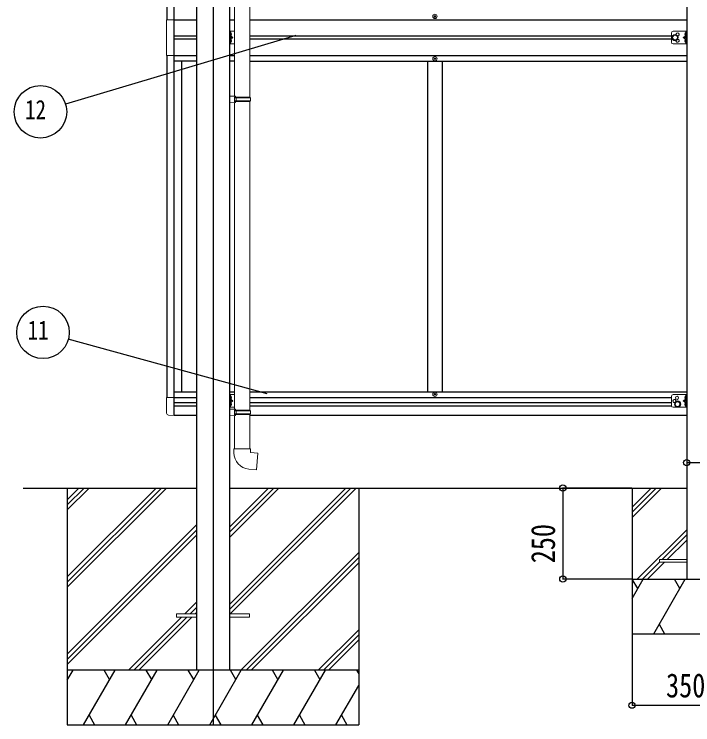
# Model space of a CAD drawing. Units: millimetres, scale not verified. Extents: x -10512 to 10512, y -7425 to 7425.
# Drawn here: x -2519 to -656, y -4512 to -2562 of the extents above; entities that cross this region are included whole.
import ezdxf
from ezdxf.enums import TextEntityAlignment as Align

# ---------------------------------------------------------------- set-up
doc = ezdxf.new("R2010")
doc.units = ezdxf.units.MM
doc.header["$LTSCALE"] = 30
for name, color, linetype in [('0-3_YKK_12', 2, 'Continuous'), ('0-5_YKK_A1', 4, 'Continuous'), ('0-6_YKK_D', 6, 'Continuous')]:
    doc.layers.add(name, color=color, linetype=linetype)
doc.layers.add('0-4_YKK_13', color=4, linetype='Continuous', lineweight=18)
doc.styles.add('ＭＳ ゴシック', font='')
doc.styles.get('ＭＳ ゴシック').set_extended_font_data('MS Gothic')

msp = doc.modelspace()

# ---------------------------------------------------------------- linework, layer by layer
at = {"layer": '0-3_YKK_12'}
msp.add_line((-1972.87, -1338.1), (-1972.87, -4512.5), dxfattribs=at)
at = {"layer": '0-4_YKK_13'}
for p, q in [((-1913.67, -2787.12), (-1913.67, -1944.99)), ((-1871.67, -2789.68), (-1871.67, -1942.43)), ((-1365.37, -2568.48), (-1366.37, -2568.48)), ((-1362.37, -2567.48), (-1361.37, -2567.48)), ((-1927.67, -2643.48), (-1927.67, -2608.48)), ((-1913.67, -2608.48), (-1927.67, -2608.48)), ((-1925.17, -2643.48), (-1925.17, -2608.48)), ((-1924.67, -2612.98), (-1923.87, -2613.12)), ((-714.87, -2638.48), (-714.87, -2613.48)), ((-709.87, -2608.48), (-672.87, -2608.48)), ((-675.87, -2612.98), (-676.68, -2613.12)), ((-675.37, -2643.48), (-675.37, -2608.48)), ((-672.87, -2643.48), (-672.87, -2608.48)), ((-1924.67, -2620.98), (-1925.17, -2620.89)), ((-1925.17, -2625.98), (-1918.17, -2625.98)), ((-1924.67, -2620.98), (-1923.87, -2620.84)), ((-1924.67, -2630.98), (-1923.87, -2631.12)), ((-675.37, -2625.98), (-682.37, -2625.98)), ((-675.87, -2620.98), (-676.68, -2620.84)), ((-675.87, -2630.98), (-676.68, -2631.12)), ((-675.87, -2620.98), (-675.37, -2620.89)), ((-1913.67, -2643.48), (-1927.67, -2643.48)), ((-1924.67, -2638.98), (-1925.17, -2638.89)), ((-1924.67, -2638.98), (-1923.87, -2638.84)), ((-709.87, -2643.48), (-672.87, -2643.48)), ((-675.87, -2638.98), (-676.68, -2638.84)), ((-675.87, -2638.98), (-675.37, -2638.89)), ((-1365.37, -2683.48), (-1366.37, -2683.48)), ((-1362.37, -2684.48), (-1361.37, -2684.48)), ((-1911.67, -2787.18), (-1927.67, -2786.71)), ((-1927.67, -2786.71), (-1927.67, -2804.65)), ((-1911.67, -2789.18), (-1913.67, -2789.18)), ((-1911.67, -2789.18), (-1911.67, -2787.18)), ((-1911.67, -2804.18), (-1927.67, -2804.65)), ((-1870.67, -2789.68), (-1913.67, -2789.68)), ((-1869.67, -2791.68), (-1913.67, -2791.68)), ((-1869.67, -2799.68), (-1913.67, -2799.68)), ((-1870.67, -2801.68), (-1913.67, -2801.68)), ((-1913.67, -2804.24), (-1913.67, -3646.37)), ((-1911.67, -2804.18), (-1911.67, -2802.18)), ((-1909.2, -2791.68), (-1908.77, -2789.68)), ((-1871.67, -2801.68), (-1871.67, -3648.93)), ((-1869.67, -2791.68), (-1870.67, -2789.68)), ((-1869.67, -2799.68), (-1870.67, -2801.68)), ((-1869.67, -2791.68), (-1869.67, -2799.68)), ((-1927.67, -3640.98), (-1927.67, -3605.98)), ((-1913.67, -3605.98), (-1927.67, -3605.98)), ((-1925.17, -3640.98), (-1925.17, -3605.98)), ((-1365.37, -3605.48), (-1366.37, -3605.48)), ((-1362.37, -3604.48), (-1361.37, -3604.48)), ((-709.87, -3605.98), (-672.87, -3605.98)), ((-675.37, -3640.98), (-675.37, -3605.98)), ((-672.87, -3640.98), (-672.87, -3605.98)), ((-2100.37, -3656.69), (-2100.37, -3613.79)), ((-2100.37, -3613.79), (-2079.87, -3613.79)), ((-2079.87, -3662.98), (-2079.87, -3613.79)), ((-1924.67, -3618.48), (-1925.17, -3618.39)), ((-1925.17, -3623.48), (-1918.17, -3623.48)), ((-1924.67, -3610.48), (-1923.87, -3610.62)), ((-1924.67, -3618.48), (-1923.87, -3618.34)), ((-714.87, -3635.98), (-714.87, -3610.98)), ((-675.37, -3623.48), (-682.37, -3623.48)), ((-675.87, -3610.48), (-676.68, -3610.62)), ((-675.87, -3618.48), (-676.68, -3618.34)), ((-675.87, -3618.48), (-675.37, -3618.39)), ((-1913.67, -3640.98), (-1927.67, -3640.98)), ((-1911.67, -3646.43), (-1927.67, -3645.96)), ((-1927.67, -3663.9), (-1927.67, -3645.96)), ((-1924.67, -3636.48), (-1925.17, -3636.39)), ((-1924.67, -3628.48), (-1923.87, -3628.62)), ((-1924.67, -3636.48), (-1923.87, -3636.34)), ((-1911.67, -3646.43), (-1911.67, -3648.43)), ((-709.87, -3640.98), (-672.87, -3640.98)), ((-675.87, -3628.48), (-676.68, -3628.62)), ((-675.87, -3636.48), (-676.68, -3636.34)), ((-675.87, -3636.48), (-675.37, -3636.39)), ((-2079.87, -3662.98), (-2095.16, -3662.18)), ((-1911.67, -3663.43), (-1927.67, -3663.9)), ((-1870.67, -3648.93), (-1913.67, -3648.93)), ((-1869.67, -3650.93), (-1913.67, -3650.93)), ((-1869.67, -3658.93), (-1913.67, -3658.93)), ((-1870.67, -3660.93), (-1913.67, -3660.93)), ((-1911.67, -3661.43), (-1913.67, -3661.43)), ((-1913.67, -3663.49), (-1913.67, -3754.93)), ((-1911.67, -3661.43), (-1911.67, -3663.43)), ((-1909.2, -3658.93), (-1908.77, -3660.93)), ((-1871.67, -3660.93), (-1871.67, -3754.93)), ((-1869.67, -3650.93), (-1870.67, -3648.93)), ((-1869.67, -3658.93), (-1870.67, -3660.93)), ((-1869.67, -3658.93), (-1869.67, -3650.93)), ((-1869.67, -3754.93), (-1915.67, -3754.93)), ((-1915.67, -3754.93), (-1915.67, -3765.85)), ((-1869.67, -3764.93), (-1869.67, -3754.93)), ((-672.87, -4058.5), (-747.87, -4058.5)), ((-2072.87, -4208), (-2072.87, -4217)), ((-2072.87, -4208), (-2018.07, -4208)), ((-1927.67, -4208), (-1872.87, -4208)), ((-1872.87, -4208), (-1872.87, -4217)), ((-2072.87, -4217), (-2018.07, -4217)), ((-1927.67, -4217), (-1872.87, -4217))]:
    msp.add_line(p, q, dxfattribs=at)
for points in [[(-1366.37, -2568.48), (-1366.37, -2567.48), (-1365.37, -2567.48)], [(-1364.37, -2566.48), (-1364.37, -2565.48), (-1363.37, -2565.48), (-1363.37, -2566.48)], [(-1363.37, -2569.48), (-1363.37, -2570.48), (-1364.37, -2570.48), (-1364.37, -2569.48)], [(-1361.37, -2567.48), (-1361.37, -2568.48), (-1362.37, -2568.48)], [(-2079.87, -2576.98), (-2100.57, -2576.98), (-2100.57, -2674.98), (-2079.87, -2674.98)], [(-1924.67, -2620.98), (-1924.67, -2612.98), (-1925.17, -2613.07), (-1925.17, -2620.89)], [(-675.87, -2620.98), (-675.87, -2612.98), (-675.37, -2613.07), (-675.37, -2620.89)], [(-1925.56, -2616.98), (-1924.93, -2615.8), (-1922.69, -2614.68)], [(-1925.56, -2616.98), (-1924.93, -2618.17), (-1922.69, -2619.28)], [(-1925.56, -2634.98), (-1924.93, -2633.8), (-1922.69, -2632.68)], [(-1925.17, -2630.98), (-1918.17, -2625.98), (-1925.17, -2620.98)], [(-1924.67, -2638.98), (-1924.67, -2630.98), (-1925.17, -2631.07), (-1925.17, -2638.89)], [(-675.37, -2630.98), (-682.37, -2625.98), (-675.37, -2620.98)], [(-674.99, -2616.98), (-675.62, -2615.8), (-677.85, -2614.68)], [(-674.99, -2616.98), (-675.62, -2618.17), (-677.85, -2619.28)], [(-674.99, -2634.98), (-675.62, -2633.8), (-677.85, -2632.68)], [(-675.87, -2638.98), (-675.87, -2630.98), (-675.37, -2631.07), (-675.37, -2638.89)], [(-1925.56, -2634.98), (-1924.93, -2636.17), (-1922.69, -2637.28)], [(-674.99, -2634.98), (-675.62, -2636.17), (-677.85, -2637.28)], [(-1366.37, -2683.48), (-1366.37, -2684.48), (-1365.37, -2684.48)], [(-1363.37, -2682.48), (-1363.37, -2681.48), (-1364.37, -2681.48), (-1364.37, -2682.48)], [(-1364.37, -2685.48), (-1364.37, -2686.48), (-1363.37, -2686.48), (-1363.37, -2685.48)], [(-1361.37, -2684.48), (-1361.37, -2683.48), (-1362.37, -2683.48)], [(-1911.67, -2802.18), (-1913.67, -2802.18), (-1913.67, -2789.18)], [(-1909.2, -2791.68), (-1909.2, -2799.68), (-1908.77, -2801.68)], [(-1366.37, -3605.48), (-1366.37, -3604.48), (-1365.37, -3604.48)], [(-1364.37, -3603.48), (-1364.37, -3602.48), (-1363.37, -3602.48), (-1363.37, -3603.48)], [(-1363.37, -3606.48), (-1363.37, -3607.48), (-1364.37, -3607.48), (-1364.37, -3606.48)], [(-1361.37, -3604.48), (-1361.37, -3605.48), (-1362.37, -3605.48)], [(-1925.56, -3614.48), (-1924.93, -3613.3), (-1922.69, -3612.18)], [(-1925.56, -3614.48), (-1924.93, -3615.67), (-1922.69, -3616.78)], [(-1924.67, -3618.48), (-1924.67, -3610.48), (-1925.17, -3610.57), (-1925.17, -3618.39)], [(-1925.17, -3628.48), (-1918.17, -3623.48), (-1925.17, -3618.48)], [(-675.37, -3628.48), (-682.37, -3623.48), (-675.37, -3618.48)], [(-674.99, -3614.48), (-675.62, -3613.3), (-677.85, -3612.18)], [(-674.99, -3614.48), (-675.62, -3615.67), (-677.85, -3616.78)], [(-675.87, -3618.48), (-675.87, -3610.48), (-675.37, -3610.57), (-675.37, -3618.39)], [(-1925.56, -3632.48), (-1924.93, -3631.3), (-1922.69, -3630.18)], [(-1925.56, -3632.48), (-1924.93, -3633.67), (-1922.69, -3634.78)], [(-1924.67, -3636.48), (-1924.67, -3628.48), (-1925.17, -3628.57), (-1925.17, -3636.39)], [(-674.99, -3632.48), (-675.62, -3631.3), (-677.85, -3630.18)], [(-674.99, -3632.48), (-675.62, -3633.67), (-677.85, -3634.78)], [(-675.87, -3636.48), (-675.87, -3628.48), (-675.37, -3628.57), (-675.37, -3636.39)], [(-1911.67, -3648.43), (-1913.67, -3648.43), (-1913.67, -3661.43)], [(-1909.2, -3658.93), (-1909.2, -3650.93), (-1908.77, -3648.93)], [(-1874.6, -3810.68), (-1853.76, -3812.5), (-1849.75, -3766.68), (-1869.67, -3764.93)], [(-747.87, -4058.5), (-747.87, -4066.5), (-672.87, -4066.5)]]:
    msp.add_lwpolyline(points, dxfattribs=at)
for points in [[(-704.87, -2618.48), (-698.37, -2622.23), (-698.37, -2629.73), (-704.87, -2633.49), (-711.37, -2629.73), (-711.37, -2622.23)], [(-697.87, -3624.48), (-691.37, -3628.23), (-691.37, -3635.73), (-697.87, -3639.49), (-704.37, -3635.73), (-704.37, -3628.23)]]:
    msp.add_lwpolyline(points, close=True, dxfattribs=at)
for centre, radius in [((-1363.87, -2567.98), 5.9), ((-704.87, -2625.98), 8.5), ((-704.87, -2625.98), 7.5), ((-704.87, -2625.98), 6.5), ((-1363.87, -2683.98), 5.9), ((-1363.87, -3604.98), 5.9), ((-697.87, -3631.98), 8.5), ((-697.87, -3631.98), 7.5), ((-697.87, -3631.98), 6.5), ((-699.37, -3614.98), 4.25)]:
    msp.add_circle(centre, radius, dxfattribs=at)
for centre, radius, start, end in [((-1365.37, -2566.48), 1, 270, 0), ((-1365.37, -2569.48), 1, 0, 90), ((-1362.37, -2566.48), 1, 180, 270), ((-1362.37, -2569.48), 1, 90, 180), ((-1924.03, -2614.01), 0.9, 32.05588, 80), ((-1928.77, -2616.98), 6.5, 327.94412, 32.05588), ((-709.87, -2613.48), 5, 90, 180), ((-697.87, -2617.48), 4.25, 274.76077, 186.29431), ((-671.77, -2616.98), 6.5, 147.94412, 212.05588), ((-676.52, -2614.01), 0.9, 100, 147.94412), ((-1924.03, -2619.95), 0.9, 280, 327.94412), ((-1924.03, -2632.01), 0.9, 32.05588, 80), ((-1928.77, -2634.98), 6.5, 327.94412, 32.05588), ((-697.87, -2634.48), 4.25, 173.70569, 85.23923), ((-671.77, -2634.98), 6.5, 147.94412, 212.05588), ((-676.52, -2619.95), 0.9, 212.05588, 260), ((-676.52, -2632.01), 0.9, 100, 147.94412), ((-1924.03, -2637.95), 0.9, 280, 327.94412), ((-709.87, -2638.48), 5, 180, 270), ((-676.52, -2637.95), 0.9, 212.05588, 260), ((-1365.37, -2682.48), 1, 270, 0), ((-1365.37, -2685.48), 1, 0, 90), ((-1362.37, -2682.48), 1, 180, 270), ((-1362.37, -2685.48), 1, 90, 180), ((-1365.37, -3603.48), 1, 270, 0), ((-1365.37, -3606.48), 1, 0, 90), ((-1362.37, -3603.48), 1, 180, 270), ((-1362.37, -3606.48), 1, 90, 180), ((-709.87, -3610.98), 5, 90, 180), ((-1924.03, -3611.51), 0.9, 32.05588, 80), ((-1924.03, -3617.45), 0.9, 280, 327.94412), ((-1928.77, -3614.48), 6.5, 327.94412, 32.05588), ((-706.37, -3623.48), 4.25, 342.88004, 287.12346), ((-671.77, -3614.48), 6.5, 147.94412, 212.05588), ((-676.52, -3611.51), 0.9, 100, 147.94412), ((-676.52, -3617.45), 0.9, 212.05588, 260), ((-1924.03, -3629.51), 0.9, 32.05588, 80), ((-1924.03, -3635.45), 0.9, 280, 327.94412), ((-1928.77, -3632.48), 6.5, 327.94412, 32.05588), ((-709.87, -3635.98), 5, 180, 270), ((-671.77, -3632.48), 6.5, 147.94412, 212.05588), ((-676.52, -3629.51), 0.9, 100, 147.94412), ((-676.52, -3635.45), 0.9, 212.05588, 260), ((-2094.87, -3656.69), 5.5, 180, 267), ((-1870.67, -3765.85), 45, 180, 265)]:
    msp.add_arc(centre, radius, start, end, dxfattribs=at)
at = {"layer": '0-5_YKK_A1'}
for p, q in [((-2018.07, -1733.5), (-2018.07, -4362.5)), ((-1927.67, -1733.5), (-1927.67, -4362.5)), ((-672.87, -1749.5), (-672.87, -4112.5)), ((-2079.87, -3662.98), (-2079.87, -1788.98)), ((-2099.87, -1838.18), (-2099.87, -2576.98)), ((-2079.87, -2576.98), (-2018.07, -2576.98)), ((-1927.67, -2576.98), (-1913.67, -2576.98)), ((-1871.67, -2576.98), (-672.87, -2576.98)), ((-2079.87, -2621.48), (-2018.07, -2621.48)), ((-2018.07, -2630.48), (-2079.87, -2630.48)), ((-1871.67, -2621.48), (-714.87, -2621.48)), ((-714.87, -2630.48), (-1871.67, -2630.48)), ((-2099.87, -2674.98), (-2099.87, -3613.78)), ((-2079.87, -2674.98), (-2018.07, -2674.98)), ((-2018.07, -2690.48), (-2079.87, -2690.48)), ((-2059.87, -2690.48), (-2059.87, -3598.48)), ((-1927.67, -2674.98), (-1913.67, -2674.98)), ((-1913.67, -2690.48), (-1927.67, -2690.48)), ((-1871.67, -2674.98), (-672.87, -2674.98)), ((-1871.67, -2690.48), (-672.87, -2690.48)), ((-1383.87, -2690.48), (-1383.87, -3598.48)), ((-1343.87, -2690.48), (-1343.87, -3598.48)), ((-2079.87, -3598.48), (-2018.07, -3598.48)), ((-1927.67, -3598.48), (-1913.67, -3598.48)), ((-1871.67, -3598.48), (-672.87, -3598.48)), ((-2079.87, -3613.98), (-2018.07, -3613.98)), ((-2079.87, -3627.48), (-2018.07, -3627.48)), ((-1871.67, -3613.98), (-714.87, -3613.98)), ((-1871.67, -3627.48), (-714.87, -3627.48)), ((-2079.87, -3636.48), (-2018.07, -3636.48)), ((-1871.67, -3636.48), (-714.85, -3636.48)), ((-2079.87, -3662.48), (-2018.07, -3662.48)), ((-1871.67, -3662.48), (-672.87, -3662.48)), ((-2493.91, -3862.5), (-2018.07, -3862.5)), ((-2373.07, -3862.5), (-2373.07, -4512.5)), ((-2373.07, -4106.68), (-2128.89, -3862.5)), ((-2373.07, -4120.82), (-2114.75, -3862.5)), ((-2373.07, -4134.96), (-2100.61, -3862.5)), ((-2373.07, -3922.83), (-2312.74, -3862.5)), ((-2373.07, -3908.69), (-2326.89, -3862.5)), ((-2373.07, -3894.55), (-2341.03, -3862.5)), ((-1927.87, -4181.98), (-1608.39, -3862.5)), ((-1927.87, -4196.12), (-1594.25, -3862.5)), ((-1927.87, -3998.13), (-1792.24, -3862.5)), ((-1927.87, -3983.99), (-1806.39, -3862.5)), ((-1927.87, -3969.85), (-1820.53, -3862.5)), ((-1927.67, -3862.5), (-672.87, -3862.5)), ((-1925.61, -4208), (-1580.11, -3862.5)), ((-1573.07, -3862.5), (-1573.07, -4512.5)), ((-822.87, -3862.5), (-822.87, -4262.5)), ((-822.87, -3914.85), (-770.53, -3862.5)), ((-822.87, -3928.99), (-756.38, -3862.5)), ((-822.87, -3943.13), (-742.24, -3862.5)), ((-2373.07, -4318.81), (-2018.27, -3964.01)), ((-2373.07, -4332.95), (-2018.27, -3978.15)), ((-808.4, -4112.5), (-672.87, -3976.98)), ((-2373.07, -4347.09), (-2018.27, -3992.29)), ((-740.25, -4058.5), (-672.87, -3991.12)), ((-726.11, -4058.5), (-672.87, -4005.26)), ((-1896.27, -4362.5), (-1573.07, -4039.31)), ((-1882.12, -4362.5), (-1573.07, -4053.45)), ((-1867.98, -4362.5), (-1573.07, -4067.59)), ((-794.25, -4112.5), (-747.87, -4066.12)), ((-780.11, -4112.5), (-734.11, -4066.5)), ((-822.87, -4112.5), (-472.87, -4112.5)), ((-822.87, -4165.62), (-792.21, -4112.5)), ((-807.21, -4138.48), (-822.21, -4112.5)), ((-763.34, -4262.5), (-676.74, -4112.5)), ((-691.74, -4138.48), (-706.74, -4112.5)), ((-2050.13, -4208), (-2018.27, -4176.14)), ((-2035.99, -4208), (-2018.27, -4190.28)), ((-2021.85, -4208), (-2018.27, -4204.43)), ((-2204.63, -4362.5), (-2059.13, -4217)), ((-2190.49, -4362.5), (-2044.99, -4217)), ((-2176.35, -4362.5), (-2030.85, -4217)), ((-1684.13, -4362.5), (-1573.07, -4251.44)), ((-748.34, -4236.52), (-733.34, -4262.5)), ((-1669.99, -4362.5), (-1573.07, -4265.58)), ((-822.87, -4262.5), (-472.87, -4262.5)), ((-1655.85, -4362.5), (-1573.07, -4279.73)), ((-1573.07, -4362.5), (-2373.07, -4362.5)), ((-2373.07, -4390), (-2357.19, -4362.5)), ((-2328.33, -4512.5), (-2241.72, -4362.5)), ((-2256.73, -4388.48), (-2271.73, -4362.5)), ((-2212.86, -4512.5), (-2126.25, -4362.5)), ((-2141.26, -4388.48), (-2156.26, -4362.5)), ((-2097.39, -4512.5), (-2010.78, -4362.5)), ((-2025.79, -4388.48), (-2040.79, -4362.5)), ((-1981.92, -4512.5), (-1895.31, -4362.5)), ((-1910.31, -4388.48), (-1925.32, -4362.5)), ((-1866.45, -4512.5), (-1779.84, -4362.5)), ((-1794.84, -4388.48), (-1809.85, -4362.5)), ((-1750.98, -4512.5), (-1664.37, -4362.5)), ((-1694.37, -4362.5), (-1679.37, -4388.48)), ((-1578.9, -4362.5), (-1573.07, -4372.6)), ((-1635.51, -4512.5), (-1573.07, -4404.36)), ((-2313.33, -4486.52), (-2298.33, -4512.5)), ((-2197.86, -4486.52), (-2182.86, -4512.5)), ((-2082.39, -4486.52), (-2067.39, -4512.5)), ((-1966.92, -4486.52), (-1951.92, -4512.5)), ((-1851.45, -4486.52), (-1836.45, -4512.5)), ((-1735.98, -4486.52), (-1720.98, -4512.5)), ((-1620.51, -4486.52), (-1605.51, -4512.5)), ((-2373.07, -4512.5), (-1573.07, -4512.5))]:
    msp.add_line(p, q, dxfattribs=at)
at = {"layer": '0-6_YKK_D'}
for p, q in [((-1745.36, -2620.52), (-2377.66, -2809.18)), ((-1824.13, -3603.84), (-2370.16, -3454.32)), ((-672.87, -3753.55), (-672.87, -3793.79)), ((-823.87, -3862.5), (-1013.84, -3862.5)), ((-1012.84, -3862.5), (-1012.84, -4112.5)), ((-823.87, -4112.5), (-1013.84, -4112.5)), ((-822.87, -4263.5), (-822.87, -4459.77)), ((-822.87, -4458.77), (-472.87, -4458.77))]:
    msp.add_line(p, q, dxfattribs=at)
msp.add_lwpolyline([(-672.87, -3792.79), (-622.87, -3792.79), (-479.94, -3792.79)], dxfattribs=at)
for centre, radius in [((-2446.65, -2829.76), 72), ((-2439.61, -3435.3), 72), ((-672.87, -3792.79), 8.5), ((-1012.84, -3862.5), 8.5), ((-1012.84, -4112.5), 8.5), ((-822.87, -4458.77), 8.5)]:
    msp.add_circle(centre, radius, dxfattribs=at)

# ---------------------------------------------------------------- texts
at = {"layer": '0-6_YKK_D', "style": 'ＭＳ ゴシック', "width": 0.8}
for s, height, p in [('12', 52.79, (-2488.89, -2865.76)), ('11', 52.79, (-2481.85, -3471.3)), ('350', 65.98, (-729.47, -4457.1))]:
    msp.add_text(s, height=height, dxfattribs=at).set_placement(p, align=Align.BOTTOM_LEFT)
msp.add_text('250', height=65.98, rotation=90, dxfattribs=at).set_placement((-1014.51, -4069.1), align=Align.BOTTOM_LEFT)

doc.saveas('drawing.dxf')
